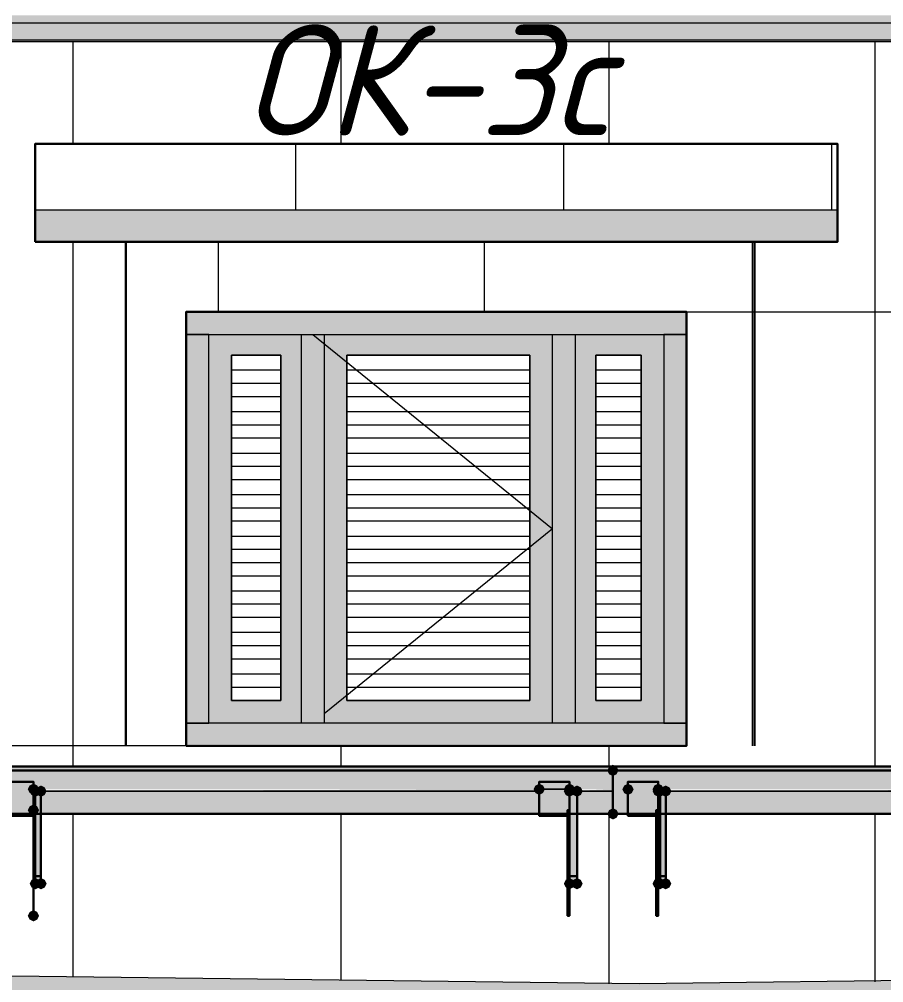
# Model space of a CAD drawing. Header units: millimetres. Extents: x -11345 to 411485, y -9810 to 73012.
# Drawn here: x 306775 to 308714, y 3243 to 5404 of the extents above; entities that cross this region are included whole.
import ezdxf

# ---------------------------------------------------------------- set-up
doc = ezdxf.new("R2010")
doc.units = ezdxf.units.MM
for name, color, linetype in [('PDF _Аннотация', 7, 'Continuous'), ('PDF _Витраж', 7, 'Continuous'), ('PDF _Крыша штриховка', 7, 'Continuous'), ('PDF _Линии', 7, 'Continuous'), ('PDF _Отметки', 7, 'Continuous'), ('PDF _Панели витража', 7, 'Continuous'), ('PDF _Текст', 7, 'Continuous'), ('PDF _Узлы', 7, 'Continuous')]:
    doc.layers.add(name, color=color, linetype=linetype)
for name, color, linetype, true_color in [('PDF _Антураж', 7, 'Continuous', 0xb7c0ca), ('PDF _Крыша', 9, 'Continuous', 0x808080), ('PDF _Обобщенные модели', 7, 'Continuous', 0xb5bcbf), ('PDF _Ограждение', 7, 'Continuous', 0x7f7f7f), ('PDF _Стены штриховка поверхности', 7, 'Continuous', 0xcacbcc)]:
    doc.layers.add(name, color=color, linetype=linetype, true_color=true_color)
doc.styles.add('PDF GOST Common Italic', font='GOST_Common Italic.ttf')

msp = doc.modelspace()

# ---------------------------------------------------------------- hatches: boundary and pattern name
at = {"layer": 'PDF _Антураж', "transparency": 33554687}
msp.add_hatch(color=256, dxfattribs=at).paths.add_polyline_path([(298603.49472, 3063.50144), (298734.71891, 3046.56929), (298738.95195, 3063.50144), (298738.95195, 3076.20056), (298726.25284, 3076.20056), (298730.48587, 3093.13271), (298946.37083, 3063.50144), (298942.13779, 3042.33625), (298950.60387, 3042.33625), (298954.83691, 3063.50144), (299132.62452, 3038.10321), (301592.0198, 3008.47194), (301668.21449, 3008.47194), (307865.38263, 2932.27725), (308034.70416, 2928.04422), (308034.70416, 2919.57814), (308085.50062, 2839.15041), (308098.19974, 2830.68433), (308102.43278, 2826.4513), (308115.13189, 2822.21826), (308119.36493, 2822.21826), (308144.76316, 2817.98522), (308174.39443, 2813.75218), (308178.62747, 2813.75218), (308204.0257, 2817.98522), (308208.25874, 2817.98522), (308233.65697, 2822.21826), (308237.89, 2822.21826), (308250.58912, 2826.4513), (308259.0552, 2830.68433), (308267.52127, 2839.15041), (308271.75431, 2839.15041), (308318.31773, 2919.57814), (308318.31773, 2923.81118), (308322.55077, 2923.81118), (308322.55077, 2932.27725), (314604.37968, 3008.47194), (314684.80741, 3008.47194), (317804.55667, 2970.3746), (321047.06405, 2928.04422), (321051.29708, 2928.04422), (321051.29708, 2919.57814), (321055.53012, 2915.3451), (321102.09354, 2839.15041), (321114.79266, 2830.68433), (321114.79266, 2826.4513), (321131.72481, 2822.21826), (321135.95785, 2822.21826), (321161.35608, 2817.98522), (321199.45343, 2813.75218), (321220.61862, 2817.98522), (321224.85166, 2817.98522), (321250.24989, 2822.21826), (321254.48292, 2822.21826), (321267.18204, 2826.4513), (321275.64812, 2830.68433), (321284.11419, 2839.15041), (321330.67761, 2915.3451), (321330.67761, 2928.04422), (321753.98145, 2970.3746), (321758.21449, 2961.90852), (321758.21449, 3300.55159), (321152.89, 3241.28905), (316454.21744, 3300.55159), (314629.77791, 3321.71678), (312830.73661, 3300.55159), (308195.55962, 3241.28905), (308136.29708, 3241.28905), (301697.84576, 3321.71678), (297401.31183, 3372.51324), (297418.24399, 3321.71678), (297447.87525, 3241.28905), (297452.10829, 3224.3569), (297443.64222, 3245.52209), (297447.87525, 3224.3569), (297452.10829, 3220.12386), (297718.78971, 3152.39525), (297752.65402, 3148.16221), (297735.72186, 3152.39525), (297602.38115, 3186.25955), (297752.65402, 3148.16221), (297960.07289, 3118.53094), (298163.25874, 3093.13271), (298167.49177, 3093.13271), (298180.19089, 3118.53094), (298383.37673, 3093.13271), (298493.43573, 3076.20056), (298506.13484, 3076.20056)])
at = {"layer": 'PDF _Витраж', "true_color": 0x383e42, "transparency": 33554559}
h = msp.add_hatch(color=250, dxfattribs=at)
h.paths.add_polyline_path([(307149.99915, 3778.88492), (308271.75431, 3778.88492), (308271.75431, 4748.25071), (307149.99915, 4748.25071)])
h.paths.add_polyline_path([(307408.21449, 3825.44835), (307200.79561, 3825.44835), (307200.79561, 4697.45425), (307408.21449, 4697.45425)], flags=0)
h.paths.add_polyline_path([(307971.20859, 3825.44835), (307459.01095, 3825.44835), (307459.01095, 4697.45425), (307971.20859, 4697.45425)], flags=0)
h.paths.add_polyline_path([(308220.95785, 3825.44835), (308022.00505, 3825.44835), (308022.00505, 4697.45425), (308220.95785, 4697.45425)], flags=0)
at = {"layer": 'PDF _Крыша', "transparency": 33554559}
msp.add_hatch(color=256, dxfattribs=at).paths.add_polyline_path([(308610.39738, 4976.83478), (306811.35608, 4976.83478), (306811.35608, 4904.87312), (308610.39738, 4904.87312)])
at = {"layer": 'PDF _Линии', "transparency": 33554559}
for points in [[(308119.36493, 3719.62239), (308115.13189, 3728.08846), (308106.66582, 3732.3215), (308098.19974, 3728.08846), (308093.9667, 3719.62239), (308098.19974, 3711.15631), (308106.66582, 3706.92327), (308115.13189, 3711.15631)], [(308119.36493, 3719.62239), (308115.13189, 3728.08846), (308106.66582, 3732.3215), (308098.19974, 3728.08846), (308093.9667, 3719.62239), (308098.19974, 3711.15631), (308106.66582, 3706.92327), (308115.13189, 3711.15631)], [(306819.82216, 3677.292), (306815.58912, 3685.75808), (306807.12304, 3689.99112), (306798.65697, 3685.75808), (306794.42393, 3677.292), (306798.65697, 3668.82593), (306807.12304, 3664.59289), (306815.58912, 3668.82593)], [(306824.0552, 3673.05897), (306819.82216, 3681.52504), (306811.35608, 3685.75808), (306802.89, 3681.52504), (306798.65697, 3673.05897), (306802.89, 3664.59289), (306811.35608, 3660.35985), (306819.82216, 3664.59289)], [(306824.0552, 3673.05897), (306819.82216, 3681.52504), (306811.35608, 3685.75808), (306802.89, 3681.52504), (306798.65697, 3673.05897), (306802.89, 3664.59289), (306811.35608, 3660.35985), (306819.82216, 3664.59289)], [(306836.75431, 3673.05897), (306832.52127, 3681.52504), (306824.0552, 3685.75808), (306815.58912, 3681.52504), (306811.35608, 3673.05897), (306815.58912, 3664.59289), (306824.0552, 3660.35985), (306832.52127, 3664.59289)], [(307954.27643, 3677.292), (307950.0434, 3685.75808), (307941.57732, 3689.99112), (307933.11124, 3685.75808), (307928.8782, 3677.292), (307933.11124, 3668.82593), (307941.57732, 3664.59289), (307950.0434, 3668.82593)], [(308022.00505, 3677.292), (308017.77201, 3685.75808), (308009.30593, 3689.99112), (308000.83986, 3685.75808), (307996.60682, 3677.292), (308000.83986, 3668.82593), (308009.30593, 3664.59289), (308017.77201, 3668.82593)], [(308022.00505, 3673.05897), (308017.77201, 3681.52504), (308009.30593, 3685.75808), (308000.83986, 3681.52504), (307996.60682, 3673.05897), (308000.83986, 3664.59289), (308009.30593, 3660.35985), (308017.77201, 3664.59289)], [(308022.00505, 3673.05897), (308017.77201, 3681.52504), (308009.30593, 3685.75808), (308000.83986, 3681.52504), (307996.60682, 3673.05897), (308000.83986, 3664.59289), (308009.30593, 3660.35985), (308017.77201, 3664.59289)], [(308022.00505, 3673.05897), (308017.77201, 3681.52504), (308009.30593, 3685.75808), (308000.83986, 3681.52504), (307996.60682, 3673.05897), (308000.83986, 3664.59289), (308009.30593, 3660.35985), (308017.77201, 3664.59289)], [(308022.00505, 3673.05897), (308017.77201, 3681.52504), (308009.30593, 3685.75808), (308000.83986, 3681.52504), (307996.60682, 3673.05897), (308000.83986, 3664.59289), (308009.30593, 3660.35985), (308017.77201, 3664.59289)], [(308038.9372, 3673.05897), (308034.70416, 3681.52504), (308026.23809, 3685.75808), (308017.77201, 3681.52504), (308013.53897, 3673.05897), (308017.77201, 3664.59289), (308026.23809, 3660.35985), (308034.70416, 3664.59289)], [(308153.22924, 3677.292), (308148.9962, 3685.75808), (308140.53012, 3689.99112), (308132.06405, 3685.75808), (308127.83101, 3677.292), (308132.06405, 3668.82593), (308140.53012, 3664.59289), (308148.9962, 3668.82593)], [(308220.95785, 3677.292), (308216.72481, 3685.75808), (308208.25874, 3689.99112), (308199.79266, 3685.75808), (308195.55962, 3677.292), (308199.79266, 3668.82593), (308208.25874, 3664.59289), (308216.72481, 3668.82593)], [(308220.95785, 3673.05897), (308216.72481, 3681.52504), (308208.25874, 3685.75808), (308199.79266, 3681.52504), (308195.55962, 3673.05897), (308199.79266, 3664.59289), (308208.25874, 3660.35985), (308216.72481, 3664.59289)], [(308220.95785, 3673.05897), (308216.72481, 3681.52504), (308208.25874, 3685.75808), (308199.79266, 3681.52504), (308195.55962, 3673.05897), (308199.79266, 3664.59289), (308208.25874, 3660.35985), (308216.72481, 3664.59289)], [(308225.19089, 3673.05897), (308220.95785, 3681.52504), (308212.49177, 3685.75808), (308204.0257, 3681.52504), (308199.79266, 3673.05897), (308204.0257, 3664.59289), (308212.49177, 3660.35985), (308220.95785, 3664.59289)], [(308225.19089, 3673.05897), (308220.95785, 3681.52504), (308212.49177, 3685.75808), (308204.0257, 3681.52504), (308199.79266, 3673.05897), (308204.0257, 3664.59289), (308212.49177, 3660.35985), (308220.95785, 3664.59289)], [(308237.89, 3673.05897), (308233.65697, 3681.52504), (308225.19089, 3685.75808), (308216.72481, 3681.52504), (308212.49177, 3673.05897), (308216.72481, 3664.59289), (308225.19089, 3660.35985), (308233.65697, 3664.59289)], [(306819.82216, 3630.72858), (306815.58912, 3639.19466), (306807.12304, 3643.4277), (306798.65697, 3639.19466), (306794.42393, 3630.72858), (306798.65697, 3622.2625), (306807.12304, 3618.02947), (306815.58912, 3622.2625)], [(308119.36493, 3622.2625), (308115.13189, 3630.72858), (308106.66582, 3634.96162), (308098.19974, 3630.72858), (308093.9667, 3622.2625), (308098.19974, 3613.79643), (308106.66582, 3609.56339), (308115.13189, 3613.79643)], [(308119.36493, 3622.2625), (308115.13189, 3630.72858), (308106.66582, 3634.96162), (308098.19974, 3630.72858), (308093.9667, 3622.2625), (308098.19974, 3613.79643), (308106.66582, 3609.56339), (308115.13189, 3613.79643)], [(306824.0552, 3465.64009), (306819.82216, 3474.10616), (306811.35608, 3478.3392), (306802.89, 3474.10616), (306798.65697, 3465.64009), (306802.89, 3457.17401), (306811.35608, 3452.94097), (306819.82216, 3457.17401)], [(306824.0552, 3465.64009), (306819.82216, 3474.10616), (306811.35608, 3478.3392), (306802.89, 3474.10616), (306798.65697, 3465.64009), (306802.89, 3457.17401), (306811.35608, 3452.94097), (306819.82216, 3457.17401)], [(306836.75431, 3465.64009), (306832.52127, 3474.10616), (306824.0552, 3478.3392), (306815.58912, 3474.10616), (306811.35608, 3465.64009), (306815.58912, 3457.17401), (306824.0552, 3452.94097), (306832.52127, 3457.17401)], [(308022.00505, 3465.64009), (308017.77201, 3474.10616), (308009.30593, 3478.3392), (308000.83986, 3474.10616), (307996.60682, 3465.64009), (308000.83986, 3457.17401), (308009.30593, 3452.94097), (308017.77201, 3457.17401)], [(308022.00505, 3465.64009), (308017.77201, 3474.10616), (308009.30593, 3478.3392), (308000.83986, 3474.10616), (307996.60682, 3465.64009), (308000.83986, 3457.17401), (308009.30593, 3452.94097), (308017.77201, 3457.17401)], [(308022.00505, 3465.64009), (308017.77201, 3474.10616), (308009.30593, 3478.3392), (308000.83986, 3474.10616), (307996.60682, 3465.64009), (308000.83986, 3457.17401), (308009.30593, 3452.94097), (308017.77201, 3457.17401)], [(308038.9372, 3465.64009), (308034.70416, 3474.10616), (308026.23809, 3478.3392), (308017.77201, 3474.10616), (308013.53897, 3465.64009), (308017.77201, 3457.17401), (308026.23809, 3452.94097), (308034.70416, 3457.17401)], [(308220.95785, 3465.64009), (308216.72481, 3474.10616), (308208.25874, 3478.3392), (308199.79266, 3474.10616), (308195.55962, 3465.64009), (308199.79266, 3457.17401), (308208.25874, 3452.94097), (308216.72481, 3457.17401)], [(308225.19089, 3465.64009), (308220.95785, 3474.10616), (308212.49177, 3478.3392), (308204.0257, 3474.10616), (308199.79266, 3465.64009), (308204.0257, 3457.17401), (308212.49177, 3452.94097), (308220.95785, 3457.17401)], [(308225.19089, 3465.64009), (308220.95785, 3474.10616), (308212.49177, 3478.3392), (308204.0257, 3474.10616), (308199.79266, 3465.64009), (308204.0257, 3457.17401), (308212.49177, 3452.94097), (308220.95785, 3457.17401)], [(308237.89, 3465.64009), (308233.65697, 3474.10616), (308225.19089, 3478.3392), (308216.72481, 3474.10616), (308212.49177, 3465.64009), (308216.72481, 3457.17401), (308225.19089, 3452.94097), (308233.65697, 3457.17401)], [(306819.82216, 3393.67843), (306815.58912, 3402.14451), (306807.12304, 3406.37755), (306798.65697, 3402.14451), (306794.42393, 3393.67843), (306798.65697, 3385.21236), (306807.12304, 3380.97932), (306815.58912, 3385.21236)]]:
    msp.add_hatch(color=256, dxfattribs=at).paths.add_polyline_path(points)
at = {"layer": 'PDF _Обобщенные модели', "true_color": 0x7f7f7f, "transparency": 33554559}
h = msp.add_hatch(color=8, dxfattribs=at)
h.paths.add_polyline_path([(305211.26759, 3465.64009), (305207.03455, 3482.57224), (305207.03455, 3465.64009)])
h.paths.add_polyline_path([(312212.71301, 3465.64009), (312208.47997, 3482.57224), (312208.47997, 3465.64009)])
h.paths.add_polyline_path([(306811.35608, 3465.64009), (306807.12304, 3482.57224), (306807.12304, 3465.64009)])
h.paths.add_polyline_path([(304009.08469, 3673.05897), (304009.08469, 3677.292), (305139.30593, 3677.292)])
h.paths.add_polyline_path([(305410.22039, 3630.72858), (305405.98735, 3630.72858), (305405.98735, 3673.05897)], flags=0)
h.paths.add_polyline_path([(305410.22039, 3673.05897), (305405.98735, 3677.292), (306540.44163, 3677.292)], flags=0)
h.paths.add_polyline_path([(304026.01685, 3465.64009), (304026.01685, 3622.2625), (305139.30593, 3622.2625), (305139.30593, 3618.02947), (305207.03455, 3618.02947), (305207.03455, 3673.05897), (305207.03455, 3677.292), (305308.62747, 3677.292), (305207.03455, 3673.05897), (305211.26759, 3482.57224), (305211.26759, 3465.64009), (305223.9667, 3465.64009), (305223.9667, 3622.2625), (305338.25874, 3622.2625), (305338.25874, 3618.02947), (305405.98735, 3618.02947), (305405.98735, 3393.67843), (305410.22039, 3393.67843), (305410.22039, 3465.64009), (305427.15254, 3465.64009), (305427.15254, 3622.2625), (306540.44163, 3622.2625), (306540.44163, 3618.02947), (306603.9372, 3618.02947), (306603.9372, 3393.67843), (306608.17024, 3393.67843), (306608.17024, 3482.57224), (306612.40328, 3482.57224), (306608.17024, 3673.05897), (306608.17024, 3677.292), (306705.53012, 3677.292), (306608.17024, 3673.05897), (306612.40328, 3673.05897), (306612.40328, 3482.57224), (306612.40328, 3465.64009), (306625.10239, 3465.64009), (306625.10239, 3622.2625), (306739.39443, 3622.2625), (306739.39443, 3618.02947), (306807.12304, 3618.02947), (306807.12304, 3673.05897), (306807.12304, 3677.292), (307776.48882, 3677.292), (306807.12304, 3673.05897), (306811.35608, 3482.57224), (306811.35608, 3465.64009), (306824.0552, 3465.64009), (306824.0552, 3622.2625), (307941.57732, 3622.2625), (307941.57732, 3618.02947), (308005.07289, 3618.02947), (308005.07289, 3393.67843), (308009.30593, 3393.67843), (308009.30593, 3465.64009), (308026.23809, 3465.64009), (308026.23809, 3622.2625), (308140.53012, 3622.2625), (308140.53012, 3618.02947), (308204.0257, 3618.02947), (308204.0257, 3393.67843), (308208.25874, 3393.67843), (308208.25874, 3482.57224), (308212.49177, 3482.57224), (308208.25874, 3673.05897), (308208.25874, 3677.292), (309177.62452, 3677.292), (308208.25874, 3673.05897), (308212.49177, 3673.05897), (308212.49177, 3482.57224), (308212.49177, 3465.64009), (308225.19089, 3465.64009), (308225.19089, 3622.2625), (309338.47997, 3622.2625), (309338.47997, 3618.02947), (309406.20859, 3618.02947), (309406.20859, 3393.67843), (309410.44163, 3393.67843), (309410.44163, 3465.64009), (309427.37378, 3465.64009), (309427.37378, 3622.2625), (309541.66582, 3622.2625), (309541.66582, 3618.02947), (309605.16139, 3618.02947), (309605.16139, 3393.67843), (309609.39443, 3393.67843), (309609.39443, 3465.64009), (309613.62747, 3465.64009), (309609.39443, 3482.57224), (309613.62747, 3482.57224), (309609.39443, 3673.05897), (309609.39443, 3677.292), (310739.61567, 3677.292), (309609.39443, 3673.05897), (309613.62747, 3673.05897), (309613.62747, 3482.57224), (309613.62747, 3465.64009), (309626.32658, 3465.64009), (309626.32658, 3622.2625), (310739.61567, 3622.2625), (310739.61567, 3618.02947), (310807.34428, 3618.02947), (310807.34428, 3673.05897), (310807.34428, 3677.292), (310908.9372, 3677.292), (310807.34428, 3673.05897), (310811.57732, 3482.57224), (310811.57732, 3469.87312), (310807.34428, 3482.57224), (310807.34428, 3465.64009), (310824.27643, 3465.64009), (310824.27643, 3622.2625), (310938.56847, 3622.2625), (310938.56847, 3618.02947), (311006.29708, 3618.02947), (311006.29708, 3393.67843), (311010.53012, 3393.67843), (311010.53012, 3465.64009), (311027.46228, 3465.64009), (311027.46228, 3622.2625), (312140.75136, 3622.2625), (312140.75136, 3618.02947), (312208.47997, 3618.02947), (312208.47997, 3482.57224), (312212.71301, 3482.57224), (312212.71301, 3465.64009), (312225.41213, 3465.64009), (312225.41213, 3622.2625), (312305.83986, 3622.2625), (312305.83986, 3677.292), (312208.47997, 3673.05897), (312208.47997, 3677.292), (312305.83986, 3677.292), (312305.83986, 3728.08846), (303907.49177, 3728.08846), (303907.49177, 3622.2625), (303941.35608, 3622.2625), (303941.35608, 3618.02947), (304004.85166, 3618.02947), (304004.85166, 3393.67843), (304009.08469, 3393.67843), (304009.08469, 3465.64009)], flags=0)
h.paths.add_polyline_path([(308009.30593, 3673.05897), (308009.30593, 3677.292), (308093.9667, 3677.292)], flags=0)
h.paths.add_polyline_path([(309410.44163, 3673.05897), (309410.44163, 3630.72858), (309406.20859, 3630.72858), (309406.20859, 3677.292), (309495.10239, 3677.292)], flags=0)
h.paths.add_polyline_path([(311010.53012, 3673.05897), (311010.53012, 3630.72858), (311006.29708, 3630.72858), (311006.29708, 3673.05897), (311010.53012, 3673.05897), (311006.29708, 3677.292), (312140.75136, 3677.292)], flags=0)
at = {"layer": 'PDF _Ограждение', "true_color": 0xb5bcbf, "transparency": 33554559}
msp.add_hatch(color=9, dxfattribs=at).paths.add_polyline_path([(299145.32363, 5412.83773), (299145.32363, 5353.57519), (321758.21449, 5353.57519), (321758.21449, 5412.83773), (313067.78676, 5412.83773), (313067.78676, 5391.67253), (312407.43278, 5391.67253), (312407.43278, 5412.83773), (305016.54782, 5412.83773), (305016.54782, 5391.67253), (304356.19384, 5391.67253), (304356.19384, 5412.83773)])
at = {"layer": 'PDF _Панели витража', "true_color": 0x383e42, "transparency": 33554559}
h = msp.add_hatch(color=250, dxfattribs=at)
h.paths.add_polyline_path([(307408.21449, 3825.44835), (307408.21449, 4697.45425), (307200.79561, 4697.45425), (307200.79561, 3825.44835)])
h.paths.add_polyline_path([(307361.65107, 3876.24481), (307251.59207, 3876.24481), (307251.59207, 4650.89082), (307361.65107, 4650.89082)], flags=0)
h = msp.add_hatch(color=250, dxfattribs=at)
h.paths.add_polyline_path([(307971.20859, 3825.44835), (307971.20859, 4697.45425), (307459.01095, 4697.45425), (307459.01095, 3825.44835)])
h.paths.add_polyline_path([(307920.41213, 3876.24481), (307509.80741, 3876.24481), (307509.80741, 4650.89082), (307920.41213, 4650.89082)], flags=0)
h = msp.add_hatch(color=250, dxfattribs=at)
h.paths.add_polyline_path([(308220.95785, 3825.44835), (308220.95785, 4697.45425), (308022.00505, 4697.45425), (308022.00505, 3825.44835)])
h.paths.add_polyline_path([(308068.56847, 3876.24481), (308068.56847, 4650.89082), (308170.16139, 4650.89082), (308170.16139, 3876.24481)], flags=0)

# ---------------------------------------------------------------- linework, layer by layer
at = {"layer": 'PDF _Аннотация', "lineweight": 20}
msp.add_lwpolyline([(306845.22039, 3774.65189), (306244.12894, 3774.65189)], dxfattribs=at)
at = {"layer": 'PDF _Антураж', "color": 7, "lineweight": 18}
msp.add_lwpolyline([(321334.91065, 2919.57814), (321334.91065, 2923.81118), (321758.21449, 2961.90852), (321758.21449, 3300.55159), (321152.89, 3241.28905), (314672.10829, 3321.71678), (308165.92835, 3241.28905), (297401.31183, 3372.51324), (297452.10829, 3224.3569), (297752.65402, 3148.16221)], dxfattribs=at)
at = {"layer": 'PDF _Витраж', "lineweight": 9}
for points in [[(307149.99915, 3825.44835), (307200.79561, 3825.44835), (307200.79561, 4697.45425), (307149.99915, 4697.45425), (307433.61272, 4697.45425), (307996.60682, 4697.45425), (308271.75431, 4697.45425), (308220.95785, 4697.45425), (308220.95785, 3825.44835), (308271.75431, 3825.44835), (307996.60682, 3825.44835), (307433.61272, 3825.44835)], [(307459.01095, 3825.44835), (307408.21449, 3825.44835), (307408.21449, 4697.45425), (307459.01095, 4697.45425)], [(308022.00505, 3825.44835), (307971.20859, 3825.44835), (307971.20859, 4697.45425), (308022.00505, 4697.45425)]]:
    msp.add_lwpolyline(points, close=True, dxfattribs=at)
at = {"layer": 'PDF _Крыша', "color": 7, "lineweight": 9}
msp.add_lwpolyline([(306811.35608, 4976.83478), (308610.39738, 4976.83478)], dxfattribs=at)
at = {"layer": 'PDF _Крыша штриховка', "lineweight": 9}
for points in [[(306896.01685, 5124.99112), (306896.01685, 5353.57519)], [(307497.10829, 5124.99112), (307497.10829, 5353.57519)], [(308098.19974, 5124.99112), (308098.19974, 5353.57519)], [(308695.05815, 3728.08846), (308695.05815, 5353.57519)], [(307395.51537, 4976.83478), (307395.51537, 5124.99112)], [(307996.60682, 4976.83478), (307996.60682, 5124.99112)], [(308597.69826, 4976.83478), (308597.69826, 5124.99112)], [(306896.01685, 3728.08846), (306896.01685, 4904.87312)], [(307497.10829, 3728.08846), (307497.10829, 3774.65189)], [(308098.19974, 3728.08846), (308098.19974, 3774.65189)], [(306896.01685, 3258.22121), (306896.01685, 3622.2625)], [(307497.10829, 3249.75513), (307497.10829, 3622.2625)], [(308098.19974, 3241.28905), (308098.19974, 3622.2625)], [(308695.05815, 3245.52209), (308695.05815, 3622.2625)]]:
    msp.add_lwpolyline(points, dxfattribs=at)
at = {"layer": 'PDF _Линии', "lineweight": 30}
for points in [[(306811.35608, 4904.87312), (306811.35608, 5124.99112), (308610.39738, 5124.99112), (308610.39738, 4904.87312)], [(307149.99915, 3774.65189), (307149.99915, 4748.25071), (308271.75431, 4748.25071), (308271.75431, 3774.65189)], [(308106.66582, 3719.62239), (308106.66582, 3685.75808), (308106.66582, 3677.292), (308106.66582, 3622.2625), (308106.66582, 3677.292), (308106.66582, 3685.75808), (308106.66582, 3719.62239), (308106.66582, 3723.85543), (308106.66582, 3728.08846), (306705.53012, 3728.08846), (306705.53012, 3723.85543), (306705.53012, 3719.62239)], [(309507.80151, 3719.62239), (309507.80151, 3685.75808), (309507.80151, 3677.292), (309507.80151, 3622.2625), (309507.80151, 3677.292), (309507.80151, 3685.75808), (309507.80151, 3719.62239), (309507.80151, 3723.85543), (309507.80151, 3728.08846), (308106.66582, 3728.08846), (308106.66582, 3723.85543), (308106.66582, 3719.62239)], [(308208.25874, 3673.05897), (308208.25874, 3584.16516)], [(308212.49177, 3673.05897), (308212.49177, 3482.57224)], [(306807.12304, 3393.67843), (306807.12304, 3562.99997), (306807.12304, 3571.46604), (306807.12304, 3562.99997)]]:
    msp.add_lwpolyline(points, close=True, dxfattribs=at)
for points in [[(307014.54192, 3774.65189), (307014.54192, 4904.87312)], [(308424.14369, 4904.87312), (308424.14369, 3774.65189)], [(306807.12304, 3618.02947), (306739.39443, 3618.02947), (306739.39443, 3677.292), (306739.39443, 3694.22416), (306807.12304, 3694.22416), (306807.12304, 3677.292), (306807.12304, 3630.72858), (306807.12304, 3677.292)], [(308005.07289, 3618.02947), (307941.57732, 3618.02947), (307941.57732, 3677.292), (307941.57732, 3694.22416), (308009.30593, 3694.22416), (308009.30593, 3677.292), (308009.30593, 3630.72858), (308009.30593, 3677.292)], [(308204.0257, 3618.02947), (308140.53012, 3618.02947), (308140.53012, 3677.292), (308140.53012, 3694.22416), (308208.25874, 3694.22416), (308208.25874, 3677.292), (308208.25874, 3630.72858), (308208.25874, 3677.292)], [(306807.12304, 3673.05897), (306807.12304, 3673.05897)], [(306807.12304, 3465.64009), (306811.35608, 3465.64009), (306811.35608, 3482.57224), (306811.35608, 3465.64009), (306811.35608, 3482.57224), (306824.0552, 3482.57224), (306824.0552, 3673.05897), (306811.35608, 3673.05897), (306811.35608, 3482.57224), (306811.35608, 3673.05897), (306807.12304, 3673.05897), (306807.12304, 3584.16516), (306807.12304, 3673.05897), (306811.35608, 3673.05897)], [(306811.35608, 3673.05897), (306811.35608, 3673.05897)], [(308009.30593, 3673.05897), (308009.30593, 3673.05897)], [(308009.30593, 3673.05897), (308009.30593, 3673.05897)], [(308009.30593, 3673.05897), (308009.30593, 3673.05897)], [(308009.30593, 3673.05897), (308009.30593, 3584.16516), (308009.30593, 3673.05897), (308026.23809, 3673.05897), (308026.23809, 3482.57224), (308026.23809, 3465.64009), (308009.30593, 3465.64009), (308009.30593, 3482.57224), (308009.30593, 3465.64009), (308009.30593, 3482.57224), (308009.30593, 3673.05897), (308009.30593, 3482.57224), (308026.23809, 3482.57224)], [(308208.25874, 3673.05897), (308208.25874, 3673.05897)], [(308212.49177, 3673.05897), (308212.49177, 3673.05897)], [(308212.49177, 3673.05897), (308212.49177, 3673.05897)], [(308212.49177, 3673.05897), (308225.19089, 3673.05897), (308225.19089, 3482.57224), (308212.49177, 3482.57224), (308212.49177, 3465.64009), (308225.19089, 3465.64009), (308225.19089, 3482.57224)], [(306807.12304, 3584.16516), (306807.12304, 3571.46604), (306807.12304, 3630.72858)], [(308009.30593, 3584.16516), (308009.30593, 3571.46604), (308009.30593, 3562.99997), (308009.30593, 3393.67843), (308005.07289, 3393.67843), (308005.07289, 3562.99997), (308005.07289, 3571.46604), (308005.07289, 3630.72858), (308009.30593, 3630.72858)], [(308208.25874, 3584.16516), (308208.25874, 3571.46604), (308208.25874, 3562.99997), (308208.25874, 3393.67843), (308204.0257, 3393.67843), (308204.0257, 3562.99997), (308204.0257, 3571.46604), (308204.0257, 3630.72858), (308208.25874, 3630.72858)], [(306811.35608, 3482.57224), (306811.35608, 3482.57224)], [(306824.0552, 3482.57224), (306824.0552, 3465.64009), (306811.35608, 3465.64009)], [(308009.30593, 3482.57224), (308009.30593, 3482.57224)], [(308208.25874, 3482.57224), (308208.25874, 3465.64009)], [(308212.49177, 3482.57224), (308212.49177, 3482.57224)], [(308212.49177, 3465.64009), (308212.49177, 3482.57224)], [(306811.35608, 3465.64009), (306811.35608, 3465.64009)], [(308009.30593, 3465.64009), (308009.30593, 3465.64009)], [(308212.49177, 3465.64009), (308212.49177, 3465.64009)]]:
    msp.add_lwpolyline(points, dxfattribs=at)
at = {"layer": 'PDF _Линии', "lineweight": 9, "ltscale": 2.737207}
msp.add_lwpolyline([(307433.61272, 4697.45425), (307971.20859, 4261.4513), (307459.01095, 3846.61354)], dxfattribs=at)
at = {"layer": 'PDF _Линии', "lineweight": 30, "ltscale": 11.810594}
msp.add_lwpolyline([(303907.49177, 3622.2625), (305308.62747, 3622.2625), (306705.53012, 3622.2625), (308106.66582, 3622.2625), (309507.80151, 3622.2625), (310908.9372, 3622.2625), (312305.83986, 3622.2625)], dxfattribs=at)
at = {"layer": 'PDF _Обобщенные модели', "color": 7, "lineweight": 9}
for points in [[(303907.49177, 3719.62239), (305308.62747, 3719.62239), (306705.53012, 3719.62239), (308106.66582, 3719.62239), (309507.80151, 3719.62239), (310908.9372, 3719.62239), (312305.83986, 3719.62239)], [(308106.66582, 3728.08846), (308106.66582, 3728.08846)], [(308106.66582, 3728.08846), (308106.66582, 3728.08846)], [(306807.12304, 3584.16516), (306807.12304, 3673.05897), (306811.35608, 3673.05897), (306824.0552, 3673.05897)], [(306807.12304, 3673.05897), (306807.12304, 3673.05897)], [(306811.35608, 3673.05897), (306811.35608, 3673.05897)], [(308009.30593, 3673.05897), (308009.30593, 3673.05897)], [(308009.30593, 3673.05897), (308009.30593, 3673.05897)], [(308009.30593, 3673.05897), (308009.30593, 3673.05897)], [(308026.23809, 3673.05897), (308009.30593, 3673.05897), (308009.30593, 3584.16516)], [(308208.25874, 3673.05897), (308208.25874, 3673.05897)], [(308208.25874, 3673.05897), (308208.25874, 3673.05897)], [(308208.25874, 3673.05897), (308208.25874, 3584.16516)], [(308212.49177, 3673.05897), (308212.49177, 3673.05897)], [(308225.19089, 3673.05897), (308212.49177, 3673.05897)], [(307941.57732, 3618.02947), (307941.57732, 3618.02947)], [(308106.66582, 3622.2625), (308106.66582, 3622.2625)], [(308106.66582, 3622.2625), (308106.66582, 3622.2625)], [(308140.53012, 3618.02947), (308140.53012, 3618.02947)], [(306807.12304, 3571.46604), (306807.12304, 3571.46604)], [(308009.30593, 3571.46604), (308005.07289, 3571.46604)], [(308208.25874, 3571.46604), (308204.0257, 3571.46604)], [(306807.12304, 3562.99997), (306807.12304, 3562.99997)], [(308005.07289, 3562.99997), (308009.30593, 3562.99997)], [(308204.0257, 3562.99997), (308208.25874, 3562.99997)], [(306807.12304, 3465.64009), (306811.35608, 3465.64009), (306824.0552, 3465.64009)], [(308009.30593, 3465.64009), (308009.30593, 3465.64009)], [(308009.30593, 3465.64009), (308026.23809, 3465.64009)], [(308208.25874, 3465.64009), (308208.25874, 3465.64009)], [(308212.49177, 3465.64009), (308212.49177, 3465.64009)], [(308212.49177, 3465.64009), (308225.19089, 3465.64009)]]:
    msp.add_lwpolyline(points, dxfattribs=at)
at = {"layer": 'PDF _Обобщенные модели', "color": 8, "lineweight": 0, "true_color": 0x7f7f7f}
for points in [[(306807.12304, 3677.292), (306807.12304, 3677.292), (306807.12304, 3677.292)], [(308106.66582, 3685.75808), (308106.66582, 3685.75808), (308106.66582, 3685.75808)], [(308140.53012, 3677.292), (308140.53012, 3677.292), (308140.53012, 3677.292)], [(306811.35608, 3673.05897), (306811.35608, 3673.05897), (306811.35608, 3673.05897)], [(308009.30593, 3673.05897), (308009.30593, 3673.05897), (308009.30593, 3673.05897)], [(308009.30593, 3673.05897), (308009.30593, 3673.05897), (308009.30593, 3673.05897)], [(308208.25874, 3673.05897), (308208.25874, 3673.05897), (308208.25874, 3673.05897)], [(306807.12304, 3630.72858), (306807.12304, 3630.72858), (306807.12304, 3630.72858)], [(306807.12304, 3630.72858), (306807.12304, 3630.72858), (306807.12304, 3630.72858)], [(306807.12304, 3482.57224), (306807.12304, 3482.57224), (306807.12304, 3482.57224)], [(306811.35608, 3482.57224), (306811.35608, 3482.57224), (306811.35608, 3482.57224)], [(308009.30593, 3482.57224), (308009.30593, 3482.57224), (308009.30593, 3482.57224)], [(308009.30593, 3482.57224), (308009.30593, 3482.57224), (308009.30593, 3482.57224)], [(308208.25874, 3482.57224), (308208.25874, 3482.57224), (308208.25874, 3482.57224)], [(308208.25874, 3482.57224), (308208.25874, 3482.57224), (308208.25874, 3482.57224)]]:
    msp.add_lwpolyline(points, close=True, dxfattribs=at)
for points in [[(307941.57732, 3677.292), (308009.30593, 3677.292), (307941.57732, 3677.292)], [(308009.30593, 3677.292), (307941.57732, 3677.292), (308009.30593, 3677.292)], [(307988.14074, 3677.292), (307988.14074, 3677.292), (308009.30593, 3677.292)], [(306807.12304, 3673.05897), (306807.12304, 3673.05897), (306807.12304, 3673.05897)], [(306807.12304, 3673.05897), (306807.12304, 3673.05897), (306807.12304, 3673.05897)], [(307941.57732, 3673.05897), (306807.12304, 3673.05897), (307941.57732, 3673.05897)], [(306811.35608, 3673.05897), (306824.0552, 3673.05897), (306811.35608, 3673.05897)], [(308009.30593, 3673.05897), (308026.23809, 3673.05897), (308009.30593, 3673.05897)], [(308009.30593, 3673.05897), (308009.30593, 3673.05897), (308009.30593, 3673.05897)], [(308009.30593, 3673.05897), (308009.30593, 3673.05897), (308009.30593, 3673.05897)], [(308106.66582, 3673.05897), (308009.30593, 3673.05897), (308106.66582, 3673.05897)], [(308106.66582, 3673.05897), (308013.53897, 3673.05897), (308106.66582, 3673.05897)], [(308212.49177, 3482.57224), (308208.25874, 3673.05897), (308212.49177, 3482.57224)], [(308208.25874, 3673.05897), (308208.25874, 3673.05897), (308208.25874, 3673.05897)], [(308208.25874, 3673.05897), (308208.25874, 3673.05897), (308208.25874, 3673.05897)], [(309338.47997, 3673.05897), (308208.25874, 3673.05897), (309338.47997, 3673.05897)], [(308212.49177, 3673.05897), (308225.19089, 3673.05897), (308212.49177, 3673.05897)], [(306811.35608, 3465.64009), (306807.12304, 3482.57224), (306811.35608, 3465.64009)], [(306811.35608, 3482.57224), (306811.35608, 3482.57224), (306811.35608, 3482.57224)], [(306811.35608, 3482.57224), (306811.35608, 3482.57224), (306811.35608, 3482.57224)], [(306811.35608, 3482.57224), (306811.35608, 3482.57224), (306811.35608, 3482.57224)], [(308009.30593, 3482.57224), (308009.30593, 3482.57224), (308009.30593, 3482.57224)], [(308009.30593, 3482.57224), (308009.30593, 3482.57224), (308009.30593, 3482.57224)], [(308009.30593, 3482.57224), (308009.30593, 3482.57224), (308009.30593, 3482.57224)], [(308212.49177, 3482.57224), (308212.49177, 3482.57224), (308212.49177, 3482.57224)], [(306811.35608, 3465.64009), (306811.35608, 3465.64009), (306811.35608, 3465.64009)], [(308009.30593, 3465.64009), (308009.30593, 3465.64009), (308009.30593, 3465.64009)], [(308212.49177, 3465.64009), (308212.49177, 3465.64009), (308212.49177, 3465.64009)]]:
    msp.add_lwpolyline(points, dxfattribs=at)
at = {"layer": 'PDF _Ограждение', "color": 7, "lineweight": 9, "ltscale": 226.136889}
for points in [[(321758.21449, 5395.90557), (295987.47702, 5395.90557)], [(321758.21449, 5357.80823), (295987.47702, 5357.80823)], [(321758.21449, 5353.57519), (295987.47702, 5353.57519)]]:
    msp.add_lwpolyline(points, dxfattribs=at)
at = {"layer": 'PDF _Отметки', "lineweight": 20}
for points in [[(307865.38263, 4748.25071), (308445.30888, 4748.25071), (309033.70121, 4748.25071)], [(307526.73956, 3774.65189), (306688.59797, 3774.65189), (306544.67466, 3774.65189)]]:
    msp.add_lwpolyline(points, dxfattribs=at)
at = {"layer": 'PDF _Панели витража', "lineweight": 9}
for points in [[(307361.65107, 4650.89082), (307361.65107, 3876.24481), (307251.59207, 3876.24481), (307251.59207, 4650.89082)], [(307920.41213, 4650.89082), (307920.41213, 3876.24481), (307509.80741, 3876.24481), (307509.80741, 4650.89082)], [(308170.16139, 4650.89082), (308170.16139, 3876.24481), (308068.56847, 3876.24481), (308068.56847, 4650.89082)]]:
    msp.add_lwpolyline(points, close=True, dxfattribs=at)
for points in [[(307361.65107, 4617.02652), (307251.59207, 4617.02652)], [(307920.41213, 4617.02652), (307509.80741, 4617.02652)], [(308170.16139, 4617.02652), (308068.56847, 4617.02652)], [(307361.65107, 4587.39525), (307251.59207, 4587.39525)], [(307920.41213, 4587.39525), (307509.80741, 4587.39525)], [(308170.16139, 4587.39525), (308068.56847, 4587.39525)], [(307361.65107, 4557.76398), (307251.59207, 4557.76398)], [(307920.41213, 4557.76398), (307509.80741, 4557.76398)], [(308170.16139, 4557.76398), (308068.56847, 4557.76398)], [(307361.65107, 4523.89967), (307251.59207, 4523.89967)], [(307920.41213, 4523.89967), (307509.80741, 4523.89967)], [(308170.16139, 4523.89967), (308068.56847, 4523.89967)], [(307361.65107, 4494.2684), (307251.59207, 4494.2684)], [(307920.41213, 4494.2684), (307509.80741, 4494.2684)], [(308170.16139, 4494.2684), (308068.56847, 4494.2684)], [(307361.65107, 4464.63714), (307251.59207, 4464.63714)], [(307920.41213, 4464.63714), (307509.80741, 4464.63714)], [(308170.16139, 4464.63714), (308068.56847, 4464.63714)], [(307361.65107, 4430.77283), (307251.59207, 4430.77283)], [(307920.41213, 4430.77283), (307509.80741, 4430.77283)], [(308170.16139, 4430.77283), (308068.56847, 4430.77283)], [(307361.65107, 4401.14156), (307251.59207, 4401.14156)], [(307920.41213, 4401.14156), (307509.80741, 4401.14156)], [(308170.16139, 4401.14156), (308068.56847, 4401.14156)], [(307361.65107, 4371.51029), (307251.59207, 4371.51029)], [(307920.41213, 4371.51029), (307509.80741, 4371.51029)], [(308170.16139, 4371.51029), (308068.56847, 4371.51029)], [(307361.65107, 4337.64599), (307251.59207, 4337.64599)], [(307920.41213, 4337.64599), (307509.80741, 4337.64599)], [(308170.16139, 4337.64599), (308068.56847, 4337.64599)], [(307361.65107, 4308.01472), (307251.59207, 4308.01472)], [(307920.41213, 4308.01472), (307509.80741, 4308.01472)], [(308170.16139, 4308.01472), (308068.56847, 4308.01472)], [(307361.65107, 4278.38345), (307251.59207, 4278.38345)], [(307920.41213, 4278.38345), (307509.80741, 4278.38345)], [(308170.16139, 4278.38345), (308068.56847, 4278.38345)], [(307361.65107, 4244.51914), (307251.59207, 4244.51914)], [(307920.41213, 4244.51914), (307509.80741, 4244.51914)], [(308170.16139, 4244.51914), (308068.56847, 4244.51914)], [(307361.65107, 4214.88787), (307251.59207, 4214.88787)], [(307920.41213, 4214.88787), (307509.80741, 4214.88787)], [(308170.16139, 4214.88787), (308068.56847, 4214.88787)], [(307361.65107, 4185.25661), (307251.59207, 4185.25661)], [(307920.41213, 4185.25661), (307509.80741, 4185.25661)], [(308170.16139, 4185.25661), (308068.56847, 4185.25661)], [(307361.65107, 4155.62534), (307251.59207, 4155.62534)], [(307920.41213, 4155.62534), (307509.80741, 4155.62534)], [(308170.16139, 4155.62534), (308068.56847, 4155.62534)], [(307361.65107, 4121.76103), (307251.59207, 4121.76103)], [(307920.41213, 4121.76103), (307509.80741, 4121.76103)], [(308170.16139, 4121.76103), (308068.56847, 4121.76103)], [(307361.65107, 4092.12976), (307251.59207, 4092.12976)], [(307920.41213, 4092.12976), (307509.80741, 4092.12976)], [(308170.16139, 4092.12976), (308068.56847, 4092.12976)], [(307361.65107, 4062.49849), (307251.59207, 4062.49849)], [(307920.41213, 4062.49849), (307509.80741, 4062.49849)], [(308170.16139, 4062.49849), (308068.56847, 4062.49849)], [(307361.65107, 4028.63419), (307251.59207, 4028.63419)], [(307920.41213, 4028.63419), (307509.80741, 4028.63419)], [(308170.16139, 4028.63419), (308068.56847, 4028.63419)], [(307361.65107, 3999.00292), (307251.59207, 3999.00292)], [(307920.41213, 3999.00292), (307509.80741, 3999.00292)], [(308170.16139, 3999.00292), (308068.56847, 3999.00292)], [(307361.65107, 3969.37165), (307251.59207, 3969.37165)], [(307920.41213, 3969.37165), (307509.80741, 3969.37165)], [(308170.16139, 3969.37165), (308068.56847, 3969.37165)], [(307361.65107, 3935.50734), (307251.59207, 3935.50734)], [(307920.41213, 3935.50734), (307509.80741, 3935.50734)], [(308170.16139, 3935.50734), (308068.56847, 3935.50734)], [(307361.65107, 3905.87607), (307251.59207, 3905.87607)], [(307920.41213, 3905.87607), (307509.80741, 3905.87607)], [(308170.16139, 3905.87607), (308068.56847, 3905.87607)]]:
    msp.add_lwpolyline(points, dxfattribs=at)
at = {"layer": 'PDF _Стены штриховка поверхности', "color": 7, "lineweight": 9}
for points in [[(307221.9608, 4748.25071), (307221.9608, 4904.87312)], [(307818.81921, 4748.25071), (307818.81921, 4904.87312)], [(308419.91065, 3774.65189), (308419.91065, 4904.87312)], [(307221.9608, 3774.65189), (307221.9608, 3774.65189)], [(307818.81921, 3774.65189), (307818.81921, 3774.65189)]]:
    msp.add_lwpolyline(points, dxfattribs=at)
at = {"layer": 'PDF _Узлы', "lineweight": 18}
for points in [[(307361.65107, 3876.24481), (307361.65107, 4650.89082), (307251.59207, 4650.89082), (307251.59207, 3876.24481)], [(307920.41213, 3876.24481), (307920.41213, 4650.89082), (307509.80741, 4650.89082), (307509.80741, 3876.24481)], [(308170.16139, 3876.24481), (308170.16139, 4650.89082), (308068.56847, 4650.89082), (308068.56847, 3876.24481)]]:
    msp.add_lwpolyline(points, close=True, dxfattribs=at)

# ---------------------------------------------------------------- texts
at = {"layer": 'PDF _Текст', "insert": (307279.55897, 5267.60048), "char_height": 248.133371, "attachment_point": 4, "style": 'PDF GOST Common Italic'}
msp.add_mtext('ОК-3с', dxfattribs=at)

doc.saveas('drawing.dxf')
